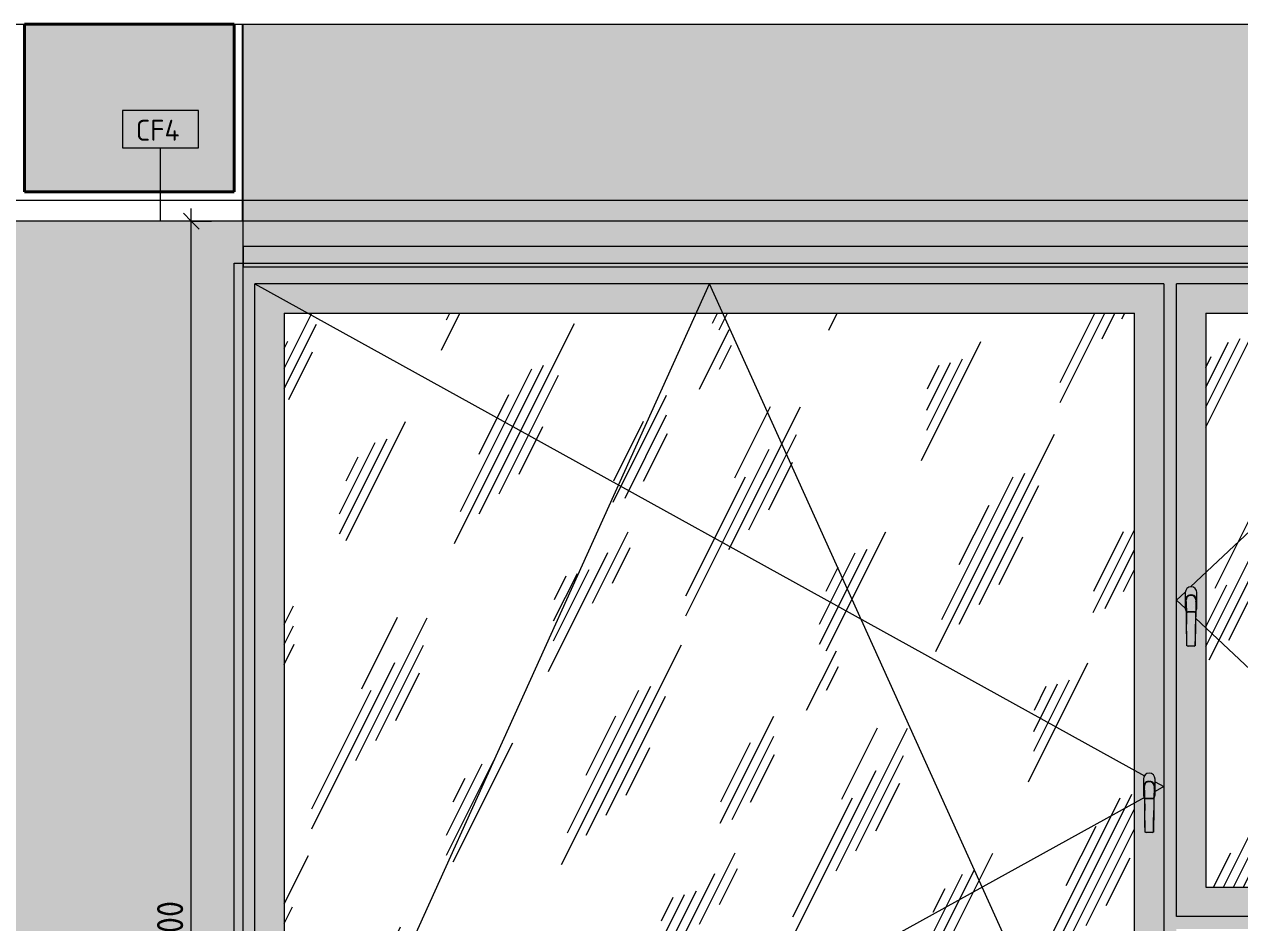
# Model space of a CAD drawing. Header units: millimetres. Extents: x 54605 to 109624, y -2609 to 12445.
# Drawn here: x 96169 to 99070, y 10125 to 12270 of the extents above; entities that cross this region are included whole.
import ezdxf

# ---------------------------------------------------------------- set-up
doc = ezdxf.new("R2010")
doc.units = ezdxf.units.MM
for name, color, linetype, lineweight in [('A-ANNO-DIMS', 7, 'Continuous', 9), ('A-ANNO-DIMS-25', 7, 'Continuous', 9), ('A-CLNG', 7, 'Continuous', 9), ('A-CLNG-IDEN', 7, 'Continuous', 9), ('A-DETL', 7, 'Continuous', 9), ('A-FLOR', 7, 'Continuous', 9), ('A-GLAZ', 7, 'Continuous', 9), ('A-WALL-PATT', 7, 'Continuous', 9), ('I-WALL', 7, 'Continuous', 9)]:
    doc.layers.add(name, color=color, linetype=linetype, lineweight=lineweight)
doc.layers.add('A-FLOR-1', color=7, linetype='Continuous', lineweight=9, true_color=0x787878)
doc.layers.add('A-FLOR-FNSH-2', color=7, linetype='Continuous', lineweight=40, true_color=0x3c3c3c)
doc.styles.add('GOST Common_6', font='GOST_Common.ttf', dxfattribs={"height": 50})
doc.styles.add('ISOCPEUR_2', font='isocpeur.ttf', dxfattribs={"width": 0.9, "height": 62.5})
doc.dimstyles.new('ISO-2_5_0_9К_БОЛЬШОЙ_1', dxfattribs={"dimscale": 304.8, "dimtxt": 62.248823, "dimasz": 0.123031, "dimexe": 0.098425, "dimexo": 0.246063, "dimgap": 0, "dimtad": 1, "dimdec": 0, "dimrnd": 10, "dimzin": 0, "dimdsep": 46, "dimtxsty": 'ISOCPEUR_2', "dimblk1": 'OBLIQUE', "dimblk2": 'OBLIQUE', "dimsah": 1, "dimcen": 0.09, "dimdle": 0.098425, "dimazin": 0, "dimtfac": 1, "dimtdec": 4, "dimtix": 1, "dimtmove": 0, "dimatfit": 3, "dimfxl": 1, "dimtvp": 1, "dimtolj": 1, "dimtzin": 0, "dimarcsym": 2})
pattern_1 = [(63.435, (63.5, 31.75), (-255.583, 766.7475), [317.5, -190.5, 317.5, -190.5, -403.903]), (63.435, (63.5, 31.75), (-255.583, 766.7475), [-1016, 127, -276.903]), (63.435, (47.6, 47.6), (-255.583, 766.7475), [254, -317.5, 190.5, -190.5, -467.403]), (63.435, (47.6, 47.6), (-255.583, 766.7475), [-952.5, 222.25, -245.153]), (63.435, (47.6, 95.25), (-255.583, 766.7475), [190.5, -381, 127, -190.5, -530.903]), (63.435, (47.6, 95.25), (-255.583, 766.7475), [-889, 285.75, -245.153]), (63.435, (95.25, 47.6), (-255.583, 766.7475), [190.5, -381, 158.75, -6404.653]), (63.435, (142.9, 95.25), (-255.583, 766.7475), [95.25, -476.25, 63.5, -6499.903]), (63.435, (63.5, 174.6), (-255.583, 766.7475), [63.5, -476.25, 63.5, -254, -562.653]), (63.435, (63.5, 174.6), (-255.583, 766.7475), [-857.25, 158.75, -403.903]), (63.435, (349.25, 127), (-255.583, 766.7475), [317.5, -476.25, 381, -251.503]), (63.435, (349.25, 79.4), (-255.583, 766.7475), [444.5, -317.5, 476.25, -188.003]), (63.435, (381, 95.25), (-255.583, 766.7475), [508, -254, 381, -276.903]), (63.435, (428.6, 142.9), (-255.583, 766.7475), [317.5, -444.5, 254, -403.903]), (63.435, (381, 238.1), (-255.583, 766.7475), [158.75, -635, 190.5, -435.653]), (63.435, (476.25, 190.5), (-255.583, 766.7475), [127, -635, 127, -530.903])]

# ---------------------------------------------------------------- blocks, each defined once
blk = doc.blocks.new('120_Окно_СКБ_2Ст - 120_Окно_СКБ_2Ст 3100х2500 _мал_створка слева_ 2-22446355-Развертка 3_07-3')
at = {"layer": 'A-GLAZ'}
h = blk.add_hatch(color=256, dxfattribs=at)
h.paths.add_polyline_path([(-59037.8, 9200), (-57831, 9200), (-57831, 9204), (-60889, 9204), (-60889, 9200), (-59038.4, 9200)])
h.paths.add_polyline_path([(-58309.1, 9220), (-57831, 9220), (-57831, 11680), (-57830, 11680), (-57830, 11690), (-60888, 11690), (-60888, 11700), (-60889, 11700), (-60889, 9220), (-58311.5, 9220)])
h.paths.add_polyline_path([(-60679.8, 9250), (-60860, 9250), (-60860, 11650), (-58690, 11650), (-58690, 9250), (-60544.6, 9250)])
h.paths.add_polyline_path([(-57930, 9250), (-58660, 9250), (-58660, 10110), (-57860, 10110), (-57860, 9250), (-57880, 9250)])
h.paths.add_polyline_path([(-58641.6, 10140), (-58660, 10140), (-58660, 11650), (-57860, 11650), (-57860, 10140), (-58640, 10140)])
h = blk.add_hatch(color=256, dxfattribs=at)
h.paths.add_polyline_path([(-59868.9, 9250), (-58690, 9250), (-58690, 11650), (-60860, 11650), (-60860, 9250), (-60004, 9250)])
h.paths.add_polyline_path([(-59868.9, 9320), (-60790, 9320), (-60790, 11580), (-58760, 11580), (-58760, 9320), (-59733.7, 9320)])
h.paths.add_polyline_path([(-58718, 10340.5), (-58734, 10340.8), (-58734.9, 10341.3), (-58735, 10341.6), (-58736.2, 10423.8), (-58737.1, 10425), (-58738.5, 10428.4), (-58739, 10432), (-58739, 10468), (-58738.5, 10471.6), (-58737, 10475.2), (-58734.9, 10477.9), (-58732, 10480.1), (-58728.6, 10481.5), (-58725, 10482), (-58721.4, 10481.5), (-58718, 10480.1), (-58715.1, 10477.9), (-58712.9, 10475), (-58711.5, 10471.6), (-58711, 10468), (-58711, 10432), (-58711.5, 10428.4), (-58712.9, 10425), (-58713.9, 10423.6), (-58714.3, 10400.4), (-58715.1, 10341.3), (-58716.1, 10340.7), (-58717.2, 10340.5)])
h = blk.add_hatch(color=256, dxfattribs=at)
h.paths.add_polyline_path([(-58640, 10140), (-57860, 10140), (-57860, 11650), (-58660, 11650), (-58660, 10140), (-58641.6, 10140)])
h.paths.add_polyline_path([(-57930, 10210), (-58590, 10210), (-58590, 11580), (-57930, 11580), (-57930, 10332.3)])
h.paths.add_polyline_path([(-58625, 10785.5), (-58633.6, 10785.7), (-58634.9, 10786.3), (-58635, 10786.6), (-58636.2, 10868.8), (-58637.1, 10870), (-58638.5, 10873.4), (-58639, 10877.3), (-58639, 10913), (-58638.5, 10916.6), (-58637.1, 10920), (-58634.9, 10922.9), (-58632, 10925.1), (-58628.6, 10926.5), (-58625, 10927), (-58621.4, 10926.5), (-58618, 10925.1), (-58615.1, 10922.9), (-58612.9, 10920), (-58611.5, 10916.6), (-58611, 10913), (-58611, 10877), (-58611.5, 10873.4), (-58612.9, 10870), (-58613.9, 10868.6), (-58614.3, 10845.4), (-58615.1, 10786.3), (-58616.1, 10785.7), (-58618, 10785.5), (-58624.6, 10785.5)])
h = blk.add_hatch(dxfattribs=at)
h.set_pattern_fill('FP_18', color=256, style=0, pattern_type=2)
h.set_pattern_definition(pattern_1)
h.paths.add_polyline_path([(-60790, 9320), (-58760, 9320), (-58760, 11580), (-60790, 11580), (-60790, 9363.4)])
h = blk.add_hatch(dxfattribs=at)
h.set_pattern_fill('FP_18', color=256, style=0, pattern_type=2)
h.set_pattern_definition(pattern_1)
h.paths.add_polyline_path([(-58382.2, 10210), (-57930, 10210), (-57930, 11580), (-58590, 11580), (-58590, 10210)])
h = blk.add_hatch(color=256, dxfattribs=at)
h.paths.add_polyline_path([(-58637.1, 10895.3), (-58636.9, 10896.9), (-58637, 10895.4)])
h.paths.add_polyline_path([(-58636.1, 10868.6), (-58636.9, 10893.8), (-58637.1, 10898.7), (-58636.9, 10899), (-58636.6, 10899.4), (-58636.2, 10901.1), (-58635.5, 10902.3), (-58633.5, 10904.6), (-58633.4, 10904.2), (-58632.8, 10905), (-58632.7, 10905.2), (-58630.8, 10906.4), (-58628, 10907.2), (-58624, 10907.5), (-58620.3, 10906.8), (-58617.4, 10905.3), (-58615.2, 10903.2), (-58613.6, 10900.7), (-58613, 10898.8), (-58613.1, 10898.5), (-58612.7, 10897), (-58612.9, 10894.7), (-58613.5, 10884.3), (-58613.9, 10868.6), (-58612.9, 10870), (-58611.4, 10873.6), (-58611, 10878.4), (-58611, 10913), (-58611.5, 10916.6), (-58612.9, 10920), (-58615.1, 10922.9), (-58618.7, 10925.4), (-58621.8, 10926.6), (-58625, 10927), (-58628.6, 10926.5), (-58632, 10925.1), (-58634.9, 10922.9), (-58637.1, 10920), (-58638.5, 10916.6), (-58639, 10913), (-58639, 10877), (-58638.5, 10873.4), (-58637.1, 10870), (-58636.2, 10868.8)])
for points in [[(-58636, 10866.2), (-58635.5, 10866.6), (-58633, 10866.9), (-58632, 10866.9), (-58629.8, 10890.9), (-58629, 10897.1), (-58627.5, 10904.1), (-58626.6, 10907.4), (-58630, 10906.7), (-58632.6, 10905.3), (-58632.7, 10904.9), (-58632.8, 10904.7), (-58633.4, 10904.2), (-58633.7, 10904.4), (-58634.8, 10903.3), (-58636.4, 10900.7), (-58636.5, 10900.4), (-58636.6, 10899.3), (-58637.1, 10898.6), (-58637, 10894.9), (-58636.7, 10890.2), (-58636, 10866.2)], [(-58624, 10866.9), (-58618, 10866.9), (-58620.1, 10890.6), (-58621.3, 10898.8), (-58622.5, 10904.1), (-58624, 10907.5), (-58626.1, 10907.2), (-58627.2, 10905.1), (-58628, 10902.1), (-58629, 10897.1), (-58630.5, 10884.3), (-58632, 10866.9), (-58624.1, 10866.9)], [(-58632, 10785.5), (-58632, 10866.9), (-58635.5, 10866.6), (-58636, 10866.1), (-58634.9, 10786.3), (-58634.1, 10785.8), (-58632.8, 10785.5)], [(-58624.6, 10785.5), (-58618, 10785.5), (-58618, 10866.9), (-58632, 10866.9), (-58632, 10785.5), (-58625, 10785.5)], [(-58618, 10785.5), (-58615.9, 10785.8), (-58615.1, 10786.3), (-58615, 10786.6), (-58614.1, 10866.4), (-58615.7, 10866.8), (-58618, 10866.9), (-58618, 10792.5)], [(-58614, 10865.4), (-58614, 10865.5), (-58614, 10865.5)], [(-58736, 10421.2), (-58735.5, 10421.6), (-58733, 10421.9), (-58732, 10421.9), (-58729.8, 10445.9), (-58728.8, 10453.4), (-58727.4, 10459.4), (-58726.6, 10462.4), (-58729.7, 10461.8), (-58732.1, 10460.7), (-58732.9, 10460), (-58732.7, 10459.8), (-58733.4, 10459.2), (-58733.5, 10459.6), (-58734.8, 10458.3), (-58736.4, 10455.7), (-58736.5, 10455.4), (-58736.6, 10454.3), (-58737.1, 10453.4), (-58737, 10449.4), (-58736.7, 10445.2), (-58736, 10421.2)], [(-58732, 10421.9), (-58718, 10421.9), (-58720.1, 10445.6), (-58721.3, 10453.8), (-58722.5, 10459.1), (-58724, 10462.5), (-58726.1, 10462.2), (-58727.2, 10459.8), (-58727.9, 10457.7), (-58729, 10452.1), (-58730.6, 10438.3), (-58731.9, 10422.8)], [(-58732, 10340.5), (-58732, 10421.9), (-58735.5, 10421.6), (-58736, 10421.1), (-58734.9, 10341.3), (-58734, 10340.8), (-58732.8, 10340.5)], [(-58724.1, 10340.5), (-58718, 10340.5), (-58718, 10421.9), (-58732, 10421.9), (-58732, 10340.5), (-58724.6, 10340.5)], [(-58718, 10340.5), (-58715.9, 10340.8), (-58715.1, 10341.3), (-58715, 10341.6), (-58714.1, 10421.4), (-58715.7, 10421.8), (-58718, 10421.9), (-58718, 10347.5)], [(-58714, 10420.4), (-58714, 10420.5), (-58714, 10420.5)]]:
    blk.add_hatch(color=256, dxfattribs=at).paths.add_polyline_path(points)
h = blk.add_hatch(color=256, dxfattribs=at)
h.paths.add_polyline_path([(-58614, 10866.2), (-58613.1, 10892.5), (-58612.9, 10898), (-58613.1, 10898.5), (-58612.9, 10899), (-58614.7, 10902.6), (-58616.6, 10904.7), (-58619.2, 10906.4), (-58622, 10907.2), (-58624, 10907.5), (-58622.7, 10904.7), (-58622.5, 10904.1), (-58621, 10897.1), (-58619.5, 10884.8), (-58617.7, 10866.9), (-58614.5, 10866.6), (-58614.1, 10866.3)])
h.paths.add_polyline_path([(-58613.6, 10899.7), (-58614, 10900.7), (-58613.7, 10899.9)])
h = blk.add_hatch(color=256, dxfattribs=at)
h.paths.add_polyline_path([(-58737.1, 10450.3), (-58736.9, 10450.8), (-58737, 10450.8)])
h.paths.add_polyline_path([(-58736.1, 10423.6), (-58737, 10449.4), (-58737.1, 10453.4), (-58736.9, 10454), (-58736.6, 10454.4), (-58736.2, 10456.1), (-58735.5, 10457.3), (-58733.5, 10459.6), (-58733.4, 10459.2), (-58732.7, 10459.9), (-58732.8, 10460.1), (-58730.8, 10461.4), (-58728, 10462.2), (-58724, 10462.5), (-58720.1, 10461.7), (-58717.4, 10460.3), (-58715.2, 10458.2), (-58713.6, 10455.7), (-58713, 10453.8), (-58713.1, 10453.4), (-58712.7, 10452), (-58712.9, 10449.7), (-58713.5, 10439.3), (-58713.9, 10423.6), (-58712.9, 10425), (-58711.4, 10428.6), (-58711, 10433.4), (-58711, 10468), (-58711.5, 10471.6), (-58712.9, 10475), (-58715.1, 10477.9), (-58718, 10480.1), (-58721.4, 10481.5), (-58725, 10482), (-58728.6, 10481.5), (-58732, 10480.1), (-58734.9, 10477.9), (-58737.1, 10475), (-58738.5, 10471.6), (-58739, 10468), (-58739, 10432), (-58738.5, 10428.4), (-58737, 10424.8), (-58736.2, 10423.8)])
h = blk.add_hatch(color=256, dxfattribs=at)
h.paths.add_polyline_path([(-58714, 10421.2), (-58713.1, 10447.5), (-58712.9, 10453), (-58713.1, 10453.5), (-58712.9, 10454), (-58714.7, 10457.6), (-58716.5, 10459.6), (-58719.2, 10461.4), (-58722, 10462.2), (-58723.9, 10462.4), (-58722.7, 10459.7), (-58722, 10457.3), (-58721, 10452.1), (-58719.5, 10439.8), (-58717.7, 10421.9), (-58714.5, 10421.6), (-58714.1, 10421.3)])
h.paths.add_polyline_path([(-58713.6, 10454.7), (-58714, 10455.7), (-58713.7, 10454.9)])
for p, q in [((-60910, 9200), (-60910, 11700)), ((-60910, 11700), (-57810, 11700)), ((-60860, 9250), (-60860, 11650)), ((-58690, 11650), (-60860, 11650)), ((-60860, 9250), (-59775, 11650)), ((-60860, 11650), (-58736.6, 10475.7)), ((-58690, 9250), (-59775, 11650)), ((-58690, 11650), (-58690, 9250)), ((-58660, 10140), (-58660, 11650)), ((-57860, 11650), (-58660, 11650)), ((-57860, 11650), (-58626.3, 10926.8)), ((-60790, 11580), (-60790, 9320)), ((-60790, 11580), (-58760, 11580)), ((-58760, 9320), (-58760, 11580)), ((-58590, 11580), (-58590, 10210)), ((-58590, 11580), (-57930, 11580)), ((-58638.7, 10915.1), (-58660, 10895)), ((-58639, 10913), (-58639, 10877)), ((-58639, 10913), (-58639, 10877)), ((-58611, 10877), (-58611, 10913)), ((-58611, 10877), (-58611, 10913)), ((-58660, 10895), (-58638.7, 10874.9)), ((-58637.5, 10894), (-58637.5, 10896)), ((-58635, 10786.6), (-58636.5, 10895.8)), ((-58626.1, 10907.5), (-58623.9, 10907.5)), ((-58626, 10907.5), (-58624, 10907.5)), ((-58624, 10906.5), (-58626, 10906.5)), ((-58613.5, 10896), (-58615, 10786.6)), ((-58612.5, 10896), (-58612.5, 10894)), ((-58636, 10866.2), (-58636, 10865.5)), ((-58636, 10865.5), (-58636, 10866.2)), ((-58636, 10865.5), (-58636, 10865.5)), ((-58634, 10866.8), (-58633, 10866.9)), ((-58633, 10866.9), (-58632, 10866.9)), ((-58618, 10866.9), (-58632, 10866.9)), ((-58632, 10866.9), (-58618, 10866.9)), ((-58618, 10866.9), (-58617, 10866.9)), ((-58617, 10866.9), (-58616, 10866.8)), ((-58614, 10865.5), (-58614, 10866.2)), ((-58614, 10866.2), (-58614, 10865.5)), ((-58614.2, 10851.8), (-57860, 10140)), ((-58618, 10785.5), (-58632, 10785.5)), ((-58618, 10785.5), (-58632, 10785.5)), ((-58739, 10468), (-58739, 10432)), ((-58739, 10468), (-58739, 10432)), ((-58737.5, 10449), (-58737.5, 10451)), ((-58735, 10341.6), (-58736.5, 10450.8)), ((-58726.1, 10462.5), (-58723.9, 10462.5)), ((-58726, 10462.5), (-58724, 10462.5)), ((-58724, 10461.5), (-58726, 10461.5)), ((-58713.5, 10451), (-58715, 10341.6)), ((-58712.5, 10451), (-58712.5, 10449)), ((-58711, 10432), (-58711, 10468)), ((-58711, 10432), (-58711, 10468)), ((-58711, 10461.6), (-58690, 10450)), ((-58690, 10450), (-58711, 10438.4)), ((-58736.6, 10424.3), (-60860, 9250)), ((-58736, 10421.2), (-58736, 10420.5)), ((-58736, 10420.5), (-58736, 10421.2)), ((-58736, 10420.5), (-58736, 10420.5)), ((-58734, 10421.8), (-58733, 10421.9)), ((-58733, 10421.9), (-58732, 10421.9)), ((-58718, 10421.9), (-58732, 10421.9)), ((-58732, 10421.9), (-58718, 10421.9)), ((-58718, 10421.9), (-58717, 10421.9)), ((-58717, 10421.9), (-58716, 10421.8)), ((-58714, 10420.5), (-58714, 10421.2)), ((-58714, 10421.2), (-58714, 10420.5)), ((-58718, 10340.5), (-58732, 10340.5)), ((-58718, 10340.5), (-58732, 10340.5)), ((-58590, 10210), (-57930, 10210)), ((-57860, 10140), (-58660, 10140))]:
    blk.add_line(p, q, dxfattribs=at)
at = {"layer": 'A-GLAZ', "flags": 128}
for points in [[(-58637.5, 10896), (-58637.1, 10899), (-58636, 10901.7), (-58634.1, 10904.1), (-58631.7, 10906), (-58629, 10907.1), (-58626, 10907.5)], [(-58636.8, 10890.2), (-58637.1, 10891), (-58637.5, 10894)], [(-58637.1, 10891.2), (-58637, 10890.8), (-58636.9, 10889), (-58636.6, 10884.9), (-58636.5, 10881.8), (-58636.4, 10878.3), (-58636.2, 10874.6), (-58636.1, 10868.2), (-58636, 10865.5)], [(-58624, 10907.5), (-58621, 10907.1), (-58618.3, 10906), (-58615.9, 10904.1), (-58614, 10901.7), (-58612.9, 10899), (-58612.5, 10896)], [(-58612.9, 10891.2), (-58613, 10890.8), (-58613.1, 10889), (-58613.4, 10884.9), (-58613.5, 10881.8), (-58613.6, 10878.3), (-58613.8, 10874.6), (-58613.9, 10868.2), (-58614, 10865.5)], [(-58612.5, 10894), (-58612.9, 10891), (-58613.2, 10890.2)], [(-58632, 10866.9), (-58633, 10866.9), (-58634, 10866.8), (-58634.8, 10866.7), (-58635.5, 10866.6), (-58635.9, 10866.4), (-58636, 10866.2)], [(-58636, 10866.2), (-58635.9, 10866.4), (-58635.5, 10866.6), (-58634.8, 10866.7), (-58634, 10866.8)], [(-58636, 10865.5), (-58635.7, 10843.7), (-58635.7, 10837.5)], [(-58614, 10866.2), (-58614.1, 10866.4), (-58614.5, 10866.6), (-58615.2, 10866.7), (-58616, 10866.8), (-58617, 10866.9), (-58618, 10866.9)], [(-58616, 10866.8), (-58615.2, 10866.7), (-58614.5, 10866.6)], [(-58614.5, 10866.6), (-58614.1, 10866.4), (-58614, 10866.2)], [(-58614, 10865.5), (-58614.3, 10843.7), (-58614.3, 10837.5)], [(-58635, 10786.6), (-58635.3, 10806.5), (-58635.7, 10837.2), (-58635.7, 10837.5)], [(-58615, 10786.6), (-58614.7, 10806.5), (-58614.3, 10837.2), (-58614.3, 10837.5)], [(-58632, 10785.5), (-58632.8, 10785.5), (-58633.5, 10785.6), (-58634.1, 10785.8), (-58634.6, 10786), (-58634.9, 10786.3), (-58635, 10786.6)], [(-58615, 10786.6), (-58615.1, 10786.3), (-58615.4, 10786), (-58615.9, 10785.8), (-58616.5, 10785.6), (-58617.2, 10785.5), (-58618, 10785.5)], [(-58737.5, 10451), (-58737.1, 10454), (-58736, 10456.7), (-58734.1, 10459.1), (-58731.7, 10461), (-58729, 10462.1), (-58726, 10462.5)], [(-58736.8, 10445.2), (-58737.1, 10446), (-58737.5, 10449)], [(-58737.1, 10446.2), (-58737, 10445.8), (-58736.9, 10444), (-58736.6, 10439.9), (-58736.5, 10436.8), (-58736.4, 10433.3), (-58736.2, 10429.6), (-58736.1, 10423.2), (-58736, 10420.5)], [(-58724, 10462.5), (-58721, 10462.1), (-58718.3, 10461), (-58715.9, 10459.1), (-58714, 10456.7), (-58712.9, 10454), (-58712.5, 10451)], [(-58712.9, 10446.2), (-58713, 10445.8), (-58713.1, 10444), (-58713.4, 10439.9), (-58713.5, 10436.8), (-58713.6, 10433.3), (-58713.8, 10429.6), (-58713.9, 10423.2), (-58714, 10420.5)], [(-58712.5, 10449), (-58712.9, 10446), (-58713.2, 10445.2)], [(-58732, 10421.9), (-58733, 10421.9), (-58734, 10421.8), (-58734.8, 10421.7), (-58735.5, 10421.6), (-58735.9, 10421.4), (-58736, 10421.2)], [(-58736, 10421.2), (-58735.9, 10421.4), (-58735.5, 10421.6)], [(-58736, 10420.5), (-58735.7, 10398.7), (-58735.7, 10392.5)], [(-58735.5, 10421.6), (-58734.8, 10421.7), (-58734, 10421.8)], [(-58714, 10421.2), (-58714.1, 10421.4), (-58714.5, 10421.6), (-58715.2, 10421.7), (-58716, 10421.8), (-58717, 10421.9), (-58718, 10421.9)], [(-58716, 10421.8), (-58715.2, 10421.7), (-58714.5, 10421.6)], [(-58714.5, 10421.6), (-58714.1, 10421.4), (-58714, 10421.2)], [(-58714, 10420.5), (-58714.3, 10398.7), (-58714.3, 10392.5)], [(-58735, 10341.6), (-58735.3, 10361.5), (-58735.7, 10392.2), (-58735.7, 10392.5)], [(-58715, 10341.6), (-58714.7, 10361.5), (-58714.3, 10392.2), (-58714.3, 10392.5)], [(-58732, 10340.5), (-58732.8, 10340.5), (-58733.5, 10340.6), (-58734.1, 10340.8), (-58734.6, 10341), (-58734.9, 10341.3), (-58735, 10341.6)], [(-58715, 10341.6), (-58715.1, 10341.3), (-58715.4, 10341), (-58715.9, 10340.8), (-58716.5, 10340.6), (-58717.2, 10340.5), (-58718, 10340.5)]]:
    blk.add_lwpolyline(points, dxfattribs=at)
at = {"layer": 'A-GLAZ'}
for centre, radius, start, end in [((-58625, 10913), 14, 0, 180), ((-58625, 10913), 14, 0, 180), ((-58626, 10896), 11.5, 90.2744, 204.8614), ((-58626, 10896), 10.5, 90.2744, 181.3109), ((-58624, 10896), 10.5, 0.0023, 89.7256), ((-58624, 10896), 11.5, 335.1322, 89.7256), ((-58625, 10877), 14, 180, 217.3919), ((-58625, 10877), 14, 180, 217.174), ((-58625, 10877), 14, 322.6053, 0), ((-58625, 10877), 14, 322.826, 0), ((-58725, 10468), 14, 0, 180), ((-58725, 10468), 14, 0, 180), ((-58726, 10451), 11.5, 90.2744, 204.8614), ((-58726, 10451), 10.5, 90.2744, 181.3109), ((-58724, 10451), 10.5, 0.0023, 89.7256), ((-58724, 10451), 11.5, 335.1322, 89.7256), ((-58725, 10432), 14, 180, 217.3919), ((-58725, 10432), 14, 180, 217.174), ((-58725, 10432), 14, 322.6053, 0), ((-58725, 10432), 14, 322.826, 0)]:
    blk.add_arc(centre, radius, start, end, dxfattribs=at)
for centre, major_axis, start_param, end_param in [((-58632, 10786.6), (-3, 0), 0.00131, 1.569486), ((-58618, 10786.6), (3, 0), 4.713699, 6.278048), ((-58732, 10341.6), (-3, 0), 0.00131, 1.569486), ((-58718, 10341.6), (3, 0), 4.713699, 6.278048)]:
    blk.add_ellipse(centre, major_axis=major_axis, ratio=0.374607, start_param=start_param, end_param=end_param, dxfattribs=at)
blk = doc.blocks.new('DIMBLOCK44-Развертка 3_07-3')
at = {"layer": 'A-ANNO-DIMS-25', "lineweight": 20}
for p, q in [((96567.4, 11800), (96548.6, 11818.8)), ((96567.4, 11800), (96586.1, 11781.2)), ((96567.4, 8400), (96548.6, 8418.7)), ((96567.4, 8400), (96586.1, 8381.2))]:
    blk.add_line(p, q, dxfattribs=at)
at = {"layer": 'A-ANNO-DIMS-25'}
for p, q in [((96567.4, 8370), (96567.4, 11830)), ((96615.8, 11800), (96537.4, 11800)), ((96567.4, 11800), (96615.8, 11800)), ((96615.8, 8400), (96537.4, 8400)), ((96567.4, 8400), (96615.8, 8400))]:
    blk.add_line(p, q, dxfattribs=at)
at = {"layer": 'A-ANNO-DIMS-25', "color": 0, "insert": (96485.7, 10018), "char_height": 62.5, "width": 196.802, "attachment_point": 1, "rotation": 90, "line_spacing_factor": 1.149209, "style": 'ISOCPEUR_2'}
blk.add_mtext('3400', dxfattribs=at)
blk = doc.blocks.new('_Oblique')
at = {"color": 0, "linetype": 'ByBlock', "lineweight": -2}
blk.add_line((-0.5, -0.5), (0.5, 0.5), dxfattribs=at)
blk = doc.blocks.new('М_потолков - Марка_ Имя типа-25382930-Развертка 3_07-3')
at = {"layer": 'A-CLNG-IDEN'}
for p, q in [((-60994.7, 12064.2), (-61176, 12064.2)), ((-61176, 12064.2), (-61176, 11974.8)), ((-60994.7, 11974.8), (-60994.7, 12064.2)), ((-61176, 11974.8), (-60994.7, 11974.8))]:
    blk.add_line(p, q, dxfattribs=at)

msp = doc.modelspace()

# ---------------------------------------------------------------- hatches: boundary and pattern name
at = {"layer": 'A-CLNG'}
msp.add_hatch(color=256, dxfattribs=at).paths.add_polyline_path([(99737.8635, 11690), (100648.4379, 11690), (100648.4379, 11740), (96691.438, 11740), (96691.438, 11690), (99710.7712, 11690)])
at = {"layer": 'A-FLOR-1'}
h = msp.add_hatch(dxfattribs=at)
h.set_pattern_fill('FP_17', color=256, style=0, pattern_type=2)
h.set_pattern_definition([(45, (157579.438, 0), (-14.25598, 14.25598), []), (45, (157593.694, 0), (-14.25598, 14.25598), [25.202, -5.04, 0.8382, -4.202])])
h.paths.add_polyline_path([(100669.4379, 11870), (100818.7248, 11870), (100818.7248, 12270), (100669.4379, 12270), (100669.4379, 12207.034)])
h.paths.add_polyline_path([(96169.4379, 11870), (96669.4379, 11870), (96669.4379, 12270), (96169.4379, 12270)])
at = {"layer": 'A-WALL-PATT'}
for points in [[(96690.4106, 8400), (96690.4378, 8400.2597), (96690.4379, 12270), (96689.4379, 12270), (96689.4379, 8450), (96690.4106, 8450), (96690.4106, 8400.2526)], [(96689.4379, 8450), (96689.4379, 11800), (96148.4379, 11800), (96148.4379, 8450), (96669.4379, 8450)]]:
    msp.add_hatch(color=256, dxfattribs=at).paths.add_polyline_path(points)
at = {"layer": 'I-WALL'}
h = msp.add_hatch(color=256, dxfattribs=at)
h.paths.add_polyline_path([(92190.4379, 11700), (92192.4379, 11700), (92192.4379, 11740), (96148.4379, 11740), (96148.2997, 12270), (92189.4379, 12270), (92189.4379, 11800), (92190.4379, 11800)])
h.paths.add_polyline_path([(96690.4379, 11700), (96691.438, 11700), (96691.438, 11740), (100648.4379, 11740), (100648.3162, 12270), (96690.4379, 12270), (96690.4379, 11800)])

# ---------------------------------------------------------------- linework, layer by layer
at = {"layer": 'A-CLNG'}
for p, q in [((100797.7248, 11800), (92190.4379, 11800)), ((96691.438, 11740), (100650.438, 11740)), ((96691.438, 11740), (96691.438, 11690)), ((100650.438, 11690), (96691.438, 11690))]:
    msp.add_line(p, q, dxfattribs=at)
at = {"layer": 'A-CLNG-IDEN'}
msp.add_line((96494.0814, 11800), (96494.0814, 11974.7565), dxfattribs=at)
at = {"layer": 'A-DETL'}
msp.add_line((92189.9379, 11850), (100796.7248, 11850), dxfattribs=at)
at = {"layer": 'A-FLOR'}
msp.add_line((92169.2709, 12270), (100669.4379, 12270), dxfattribs=at)
at = {"layer": 'A-FLOR-FNSH-2'}
for p, q in [((96669.4379, 12270), (96169.4379, 12270)), ((96169.4379, 12270), (96169.4379, 11870)), ((96669.4379, 11870), (96669.4379, 12270)), ((96169.4379, 11870), (96669.4379, 11870))]:
    msp.add_line(p, q, dxfattribs=at)
at = {"layer": 'I-WALL'}
for p, q in [((96689.4379, 11800), (96689.4379, 12270)), ((96690.4379, 12270), (96690.4379, 8450)), ((96690.4379, 11700), (96691.438, 11700))]:
    msp.add_line(p, q, dxfattribs=at)

# ---------------------------------------------------------------- block references
at = {"layer": 'A-CLNG-IDEN'}
msp.add_blockref('М_потолков - Марка_ Имя типа-25382930-Развертка 3_07-3', (157579.4379, 0), dxfattribs=at)
at = {"layer": 'A-GLAZ'}
msp.add_blockref('120_Окно_СКБ_2Ст - 120_Окно_СКБ_2Ст 3100х2500 _мал_створка слева_ 2-22446355-Развертка 3_07-3', (157579.4379, 0), dxfattribs=at)

# ---------------------------------------------------------------- texts
at = {"layer": 'A-CLNG-IDEN', "insert": (96435.1293, 12042.0367), "char_height": 50, "width": 138.291094, "attachment_point": 1, "style": 'GOST Common_6'}
msp.add_mtext('CF4', dxfattribs=at)

# ---------------------------------------------------------------- dimensions: what is measured, and where the dimension line sits
at = {"layer": 'A-ANNO-DIMS'}
dim = msp.add_linear_dim(base=(96567.353, 11800), p1=(96540.8365, 8400), p2=(96540.8365, 11800), angle=90, dimstyle='ISO-2_5_0_9К_БОЛЬШОЙ_1', override={"dimpost": '<>', "dimfxl": 3400}, dxfattribs=at)
dim.commit()
dim.dimension.update_dxf_attribs({"geometry": 'DIMBLOCK44-Развертка 3_07-3', "text_midpoint": (96536.103, 10100)})

doc.saveas('drawing.dxf')
